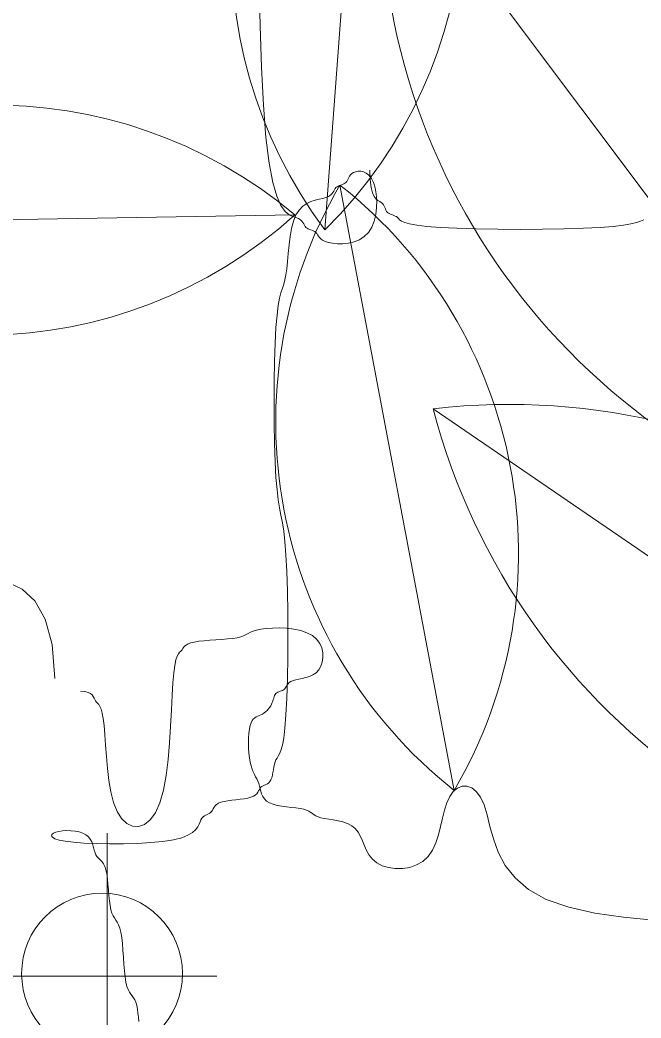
# Model space of a CAD drawing. Header units: millimetres. Extents: x 42 to 552, y 43 to 535.
# Drawn here: x 284.4347 to 284.5015, y 504.4041 to 504.5114 of the extents above; entities that cross this region are included whole.
import ezdxf

# ---------------------------------------------------------------- set-up
doc = ezdxf.new("R2010")
doc.units = ezdxf.units.MM
doc.header["$LTSCALE"] = 0.75
doc.header["$MEASUREMENT"] = 0
doc.layers.add('Gramado', color=9, linetype='Continuous', lineweight=0)

# ---------------------------------------------------------------- blocks, each defined once
blk = doc.blocks.new('arbusto8vista')
for p, q in [((-0.9025804314873938, 0.1255105887609318), (-0.8927822956310365, 0.2576933397124321)), ((-0.4730812241311924, 0.1787414757518064), (-0.4728500278470165, 0.1694306991952459)), ((-0.4728500278470165, 0.1694306991952459), (-0.4725431657886645, 0.1605105845920889)), ((-0.4725431657886645, 0.1605105845920889), (-0.4721354166434537, 0.1523717938957958)), ((-0.4721354166434537, 0.1523717938957958), (-0.4716015590987297, 0.145404989059756)), ((-0.4716015590987297, 0.145404989059756), (-0.4709268807986007, 0.1399021163677645)), ((-0.4709268807986007, 0.1399021163677645), (-0.4701387052143389, 0.1357602594249414)), ((-0.8928243975483667, 0.1362842940984308), (-0.8928953299080433, 0.1384150604098409)), ((-0.4531259163113361, 0.1376526287862276), (-0.4534001983543021, 0.1373900834612982)), ((-0.4527696652317559, 0.1378773675843803), (-0.4531259163113361, 0.1376526287862276)), ((-0.4523198851559869, 0.1380495973683651), (-0.4527696652317559, 0.1378773675843803)), ((-0.4517944411422263, 0.1381462144037755), (-0.4523198851559869, 0.1380495973683651)), ((-0.4512185545031286, 0.1381420146444299), (-0.4517944411422263, 0.1381462144037755)), ((-0.4506174465513766, 0.1380117940441181), (-0.4512185545031286, 0.1381420146444299)), ((-0.450016338599653, 0.1377303485566728), (-0.4506174465513766, 0.1380117940441181)), ((-0.4494404519605553, 0.1372724741358837), (-0.450016338599653, 0.1377303485566728)), ((-0.8926305157652337, 0.1346765052640961), (-0.8928243975483667, 0.1362842940984308)), ((-0.4701387052143389, 0.1357602594249414), (-0.4692748647740075, 0.1327777861667983)), ((-0.4551594324244093, 0.1352918225969404), (-0.4554599973410518, 0.1351889067104253)), ((-0.4548714786231471, 0.1354073415740658), (-0.4551594324244093, 0.1352918225969404)), ((-0.4546087470526459, 0.1355480655123813), (-0.4548714786231471, 0.1354073415740658)), ((-0.4543838488283143, 0.1357265962825096), (-0.4546087470526459, 0.1355480655123813)), ((-0.4542041405105977, 0.1359513350806481), (-0.4543838488283143, 0.1357265962825096)), ((-0.4540559604403995, 0.1362138804055917), (-0.4542041405105977, 0.1359513350806481)), ((-0.4539203924036883, 0.1365016300817103), (-0.4540559604403995, 0.1362138804055917)), ((-0.4537785201864608, 0.1368019819334449), (-0.4539203924036883, 0.1365016300817103)), ((-0.4536114275746854, 0.1371023337851653), (-0.4537785201864608, 0.1368019819334449)), ((-0.4534001983543021, 0.1373900834612982), (-0.4536114275746854, 0.1371023337851653)), ((-0.4489150079467947, 0.1366129667355835), (-0.4494404519605553, 0.1372724741358837)), ((-0.4484652278710257, 0.1357266223095621), (-0.4489150079467947, 0.1366129667355835)), ((-0.4481142312698125, 0.134602939197336), (-0.4484652278710257, 0.1357266223095621)), ((-0.8993519859491528, 0.1351889034570206), (-0.8747826933612544, 0.004940552307786561)), ((-0.8923420575025318, 0.1335097815954924), (-0.8926305157652337, 0.1346765052640961)), ((-0.8919873957041204, 0.1327022107812752), (-0.8923420575025318, 0.1335097815954924)), ((-0.4574399233290762, 0.1332755657486189), (-0.4577467798787893, 0.1329878300010279)), ((-0.4572087288811133, 0.1335759030617965), (-0.4574399233290762, 0.1332755657486189)), ((-0.4570279752222746, 0.133876240374974), (-0.4572087288811133, 0.1335759030617965)), ((-0.4568724410398772, 0.134163976122565), (-0.4570279752222746, 0.133876240374974)), ((-0.4567169050212954, 0.1344265087389687), (-0.4568724410398772, 0.134163976122565)), ((-0.4565361458537893, 0.1346512366586268), (-0.4567169050212954, 0.1344265087389687)), ((-0.4563112476294577, 0.1348297588886282), (-0.4565361458537893, 0.1346512366586268)), ((-0.4560485160589565, 0.1349704767268634), (-0.4563112476294577, 0.1348297588886282)), ((-0.4557605622576943, 0.1350859920439262), (-0.4560485160589565, 0.1349704767268634)), ((-0.4554599973410518, 0.1351889067104253), (-0.4557605622576943, 0.1350859920439262)), ((-0.4478767305756151, 0.1332902252811721), (-0.4481142312698125, 0.134602939197336)), ((-0.4477653364446894, 0.1318514908290638), (-0.4478767305756151, 0.1332902252811721)), ((-0.8915949033138872, 0.1321718805100716), (-0.8919873957041204, 0.1327022107812752)), ((-0.8911929532756631, 0.131836878470537), (-0.8915949033138872, 0.1321718805100716)), ((-0.8908099185333924, 0.1316152923513272), (-0.8911929532756631, 0.131836878470537)), ((-0.8904741720309062, 0.1314252098410691), (-0.8908099185333924, 0.1316152923513272)), ((-0.8902067307636514, 0.1312004710429306), (-0.8904741720309062, 0.1314252098410691)), ((-0.889999187933455, 0.1309379257180012), (-0.8902067307636514, 0.1312004710429306)), ((-0.4692748647740075, 0.1327777861667983), (-0.4683731919056129, 0.130753064528804)), ((-0.4628183043690228, 0.1312036265685634), (-0.4636821238459277, 0.1306102797259712)), ((-0.4619166533821613, 0.1316268446506257), (-0.4628183043690228, 0.1312036265685634)), ((-0.4610150023953281, 0.1319240409767133), (-0.4619166533821613, 0.1316268446506257)), ((-0.4601511829184233, 0.13213932255141), (-0.4610150023953281, 0.1319240409767133)), ((-0.4593630264614035, 0.1323167963792997), (-0.4601511829184233, 0.13213932255141)), ((-0.4586883645341686, 0.1325005694649519), (-0.4593630264614035, 0.1323167963792997)), ((-0.4581545198429353, 0.13272529738461), (-0.4586883645341686, 0.1325005694649519)), ((-0.4577467798787893, 0.1329878300010279), (-0.4581545198429353, 0.13272529738461)), ((-0.4477926595334054, 0.1303497461089904), (-0.4477653364446894, 0.1318514908290638)), ((-0.88983578079376, 0.1306501760418683), (-0.889999187933455, 0.1309379257180012)), ((-0.8897007465979243, 0.1303498241901337), (-0.88983578079376, 0.1306501760418683)), ((-0.8895783225993625, 0.1300494723384134), (-0.8897007465979243, 0.1303498241901337)), ((-0.889452746051461, 0.1297617226622805), (-0.8895783225993625, 0.1300494723384134)), ((-0.8893082542076627, 0.1294991773373511), (-0.889452746051461, 0.1297617226622805)), ((-0.889129084321354, 0.1292744385392126), (-0.8893082542076627, 0.1294991773373511)), ((-0.8889042024699165, 0.1290959077182521), (-0.889129084321354, 0.1292744385392126)), ((-0.8886414900266573, 0.1289551834240825), (-0.8889042024699165, 0.1290959077182521)), ((-0.8883535571888217, 0.1288396634811164), (-0.8886414900266573, 0.1289551834240825)), ((-0.4683731919056129, 0.130753064528804), (-0.4674715190372183, 0.1294844624464702)), ((-0.4674715190372183, 0.1294844624464702), (-0.4666076785968869, 0.12877034785528)), ((-0.4644702803029475, 0.1298026971182367), (-0.4651449422301539, 0.1287367717407903)), ((-0.4636821238459277, 0.1306102797259712), (-0.4644702803029475, 0.1298026971182367)), ((-0.4483138999950427, 0.1274092669368088), (-0.447971310498076, 0.1288480013889171)), ((-0.447971310498076, 0.1288480013889171), (-0.4477926595334054, 0.1303497461089904)), ((-0.9090368524931591, 0.1287367457137378), (-1.04156369834854, 0.1265190345081209)), ((-0.8880530141537406, 0.1287367457137378), (-0.8883535571888217, 0.1288396634811164)), ((-0.8877524711186311, 0.1286338279463592), (-0.8880530141537406, 0.1287367457137378)), ((-0.887464538280824, 0.1285183080033931), (-0.8877524711186311, 0.1286338279463592)), ((-0.8872018258375363, 0.1283775837092236), (-0.887464538280824, 0.1285183080033931)), ((-0.8869769439860988, 0.1281990528882773), (-0.8872018258375363, 0.1283775837092236)), ((-0.8867825362425208, 0.1279743140901246), (-0.8869769439860988, 0.1281990528882773)), ((-0.8865313793978373, 0.1277117687651952), (-0.8867825362425208, 0.1279743140901246)), ((-0.886116283561762, 0.1274240190890623), (-0.8865313793978373, 0.1277117687651952)), ((-0.8854300588441504, 0.1271236672373419), (-0.886116283561762, 0.1274240190890623)), ((-0.8843655153547161, 0.1268233153856073), (-0.8854300588441504, 0.1271236672373419)), ((-0.8828154632032863, 0.1265355657094887), (-0.8843655153547161, 0.1268233153856073)), ((-0.8367741661932087, 0.1268233153856073), (-0.8383841196890671, 0.1265355657094887)), ((-0.8355929727173077, 0.1271236672373419), (-0.8367741661932087, 0.1268233153856073)), ((-0.8347144331571315, 0.1274240190890623), (-0.8355929727173077, 0.1271236672373419)), ((-0.8340124414084187, 0.1277117687651952), (-0.8347144331571315, 0.1274240190890623)), ((-0.4666076785968869, 0.12877034785528), (-0.4658195030126251, 0.1284090886907165)), ((-0.4656787868449044, 0.1273883498304116), (-0.4660865262734717, 0.1258130905893324)), ((-0.4658195030126251, 0.1284090886907165), (-0.4651448247124961, 0.1281990528882773)), ((-0.4651449422301539, 0.1287367717407903), (-0.4656787868449044, 0.1273883498304116)), ((-0.4651448247124961, 0.1281990528882773), (-0.4646109671677721, 0.1279743140901246)), ((-0.4646109671677721, 0.1279743140901246), (-0.4642032180225613, 0.1277117687651952)), ((-0.4642032180225613, 0.1277117687651952), (-0.4638963559641809, 0.1274240190890623)), ((-0.4638963559641809, 0.1274240190890623), (-0.4636651596800334, 0.1271236672373419)), ((-0.4636651596800334, 0.1271236672373419), (-0.4634844078574076, 0.1268233153856073)), ((-0.4634844078574076, 0.1268233153856073), (-0.4633288791836492, 0.1265355657094887)), ((-0.4488330386806467, 0.1260965530206448), (-0.4483138999950427, 0.1274092669368088)), ((-0.8806727124995746, 0.126273020384545), (-0.8828154632032863, 0.1265355657094887)), ((-0.8778300733533797, 0.1260482815864066), (-0.8806727124995746, 0.126273020384545)), ((-0.8742318491200365, 0.1258718511280534), (-0.8778300733533797, 0.1260482815864066)), ((-0.8700283161371658, 0.1257458293720788), (-0.8742318491200365, 0.1258718511280534)), ((-0.8654212439879245, 0.1256702163184968), (-0.8700283161371658, 0.1257458293720788)), ((-0.8606124022555264, 0.1256450119673076), (-0.8654212439879245, 0.1256702163184968)), ((-0.8558035605230998, 0.1256702163184968), (-0.8606124022555264, 0.1256450119673076)), ((-0.851196488373887, 0.1257458293720788), (-0.8558035605230998, 0.1256702163184968)), ((-0.8469929553910163, 0.1258718511280534), (-0.851196488373887, 0.1257458293720788)), ((-0.843394731157673, 0.1260482815864066), (-0.8469929553910163, 0.1258718511280534)), ((-0.8405489393091443, 0.126273020384545), (-0.843394731157673, 0.1260482815864066)), ((-0.8383841196890671, 0.1265355657094887), (-0.8405489393091443, 0.126273020384545)), ((-0.4660865262734717, 0.1258130905893324), (-0.466393381369528, 0.1240866064610913)), ((-0.4633288791836492, 0.1265355657094887), (-0.4631733523461037, 0.126273020384545)), ((-0.4631733523461037, 0.126273020384545), (-0.4629926060321168, 0.1260482815864066)), ((-0.4629926060321168, 0.1260482815864066), (-0.4627677241806794, 0.125869750765446)), ((-0.4627677241806794, 0.125869750765446), (-0.4625050117374201, 0.1257290264712907)), ((-0.4625050117374201, 0.1257290264712907), (-0.4622170788995845, 0.1256135065283104)), ((-0.4622170788995845, 0.1256135065283104), (-0.4619165358645034, 0.1255105887609318)), ((-0.4619165358645034, 0.1255105887609318), (-0.4616159928293939, 0.1254076709935674)), ((-0.4616159928293939, 0.1254076709935674), (-0.4613280599915868, 0.1252921510505871)), ((-0.4613280599915868, 0.1252921510505871), (-0.4610653475482991, 0.1251514267564318)), ((-0.4610653475482991, 0.1251514267564318), (-0.4608404656968617, 0.1249728959354712)), ((-0.4608404656968617, 0.1249728959354712), (-0.4606586685331138, 0.1247481571373328)), ((-0.4606586685331138, 0.1247481571373328), (-0.4604957857471561, 0.1244856118123892)), ((-0.4504408973627676, 0.1240865254823973), (-0.4495413372112012, 0.1249728699084187)), ((-0.4495413372112012, 0.1249728699084187), (-0.4488330386806467, 0.1260965530206448)), ((-0.466393381369528, 0.1240866064610913), (-0.4666245729866318, 0.1222845098892833)), ((-0.4604957857471561, 0.1244856118123892), (-0.4603202909277115, 0.1241978621362705)), ((-0.4603202909277115, 0.1241978621362705), (-0.4601006576634745, 0.1238975102845359)), ((-0.4601006576634745, 0.1238975102845359), (-0.4598053595431679, 0.1235971584328155)), ((-0.4598053595431679, 0.1235971584328155), (-0.4594028701554578, 0.1233094087566826)), ((-0.4594028701554578, 0.1233094087566826), (-0.458861663089067, 0.1230468634317532)), ((-0.458861663089067, 0.1230468634317532), (-0.4581502119326899, 0.1228221246336005)), ((-0.4581502119326899, 0.1228221246336005), (-0.4572506517811235, 0.1226498948496157)), ((-0.4572506517811235, 0.1226498948496157), (-0.4561997637536024, 0.1225532778142053)), ((-0.4561997637536024, 0.1225532778142053), (-0.4550479904754354, 0.122557477573551)), ((-0.4550479904754354, 0.122557477573551), (-0.4538457745719313, 0.1226876981738627)), ((-0.4538457745719313, 0.1226876981738627), (-0.4526435586684556, 0.1229691436613081)), ((-0.4526435586684556, 0.1229691436613081), (-0.4514917853902887, 0.1234270180820971)), ((-0.4514917853902887, 0.1234270180820971), (-0.4504408973627676, 0.1240865254823973)), ((-0.4668053219784269, 0.1204824133174753), (-0.4669608491985286, 0.1187559291892484)), ((-0.4666245729866318, 0.1222845098892833), (-0.4668053219784269, 0.1204824133174753)), ((-0.4669608491985286, 0.1187559291892484), (-0.4671163755004955, 0.117180669948155)), ((-0.4671163755004955, 0.117180669948155), (-0.4672971217379711, 0.1158322480377905)), ((-0.4677847160326962, 0.1138411209670522), (-0.4680726488705034, 0.1129684287962647)), ((-0.4675220035894085, 0.1147516202746459), (-0.4677847160326962, 0.1138411209670522)), ((-0.4672971217379711, 0.1158322480377905), (-0.4675220035894085, 0.1147516202746459)), ((-0.4683731919056129, 0.1120012224435243), (-0.468673734940694, 0.1108071805901005)), ((-0.4680726488705034, 0.1129684287962647), (-0.4683731919056129, 0.1120012224435243)), ((-0.468673734940694, 0.1108071805901005), (-0.4689616677785295, 0.1092539819172345)), ((-0.4689616677785295, 0.1092539819172345), (-0.4692243802217888, 0.1072093051061955)), ((-0.4692243802217888, 0.1072093051061955), (-0.4694492620732262, 0.1045408288382248)), ((-0.4694492620732262, 0.1045408288382248), (-0.4696258048351183, 0.101169790380041)), ((-0.4696258048351183, 0.101169790380041), (-0.4697519068078861, 0.09723166134010341)), ((-0.4697519068078861, 0.09723166134010341), (-0.4698275679915298, 0.09291547191232041)), ((-0.4698275679915298, 0.09291547191232041), (-0.4698527883861061, 0.08841025229062893)), ((-0.4698527883861061, 0.08841025229062893), (-0.4698275679915298, 0.08390503266893745)), ((-0.4698275679915298, 0.08390503266893745), (-0.4697519068078861, 0.07958884324115445)), ((-0.4697519068078861, 0.07958884324115445), (-0.4696258048351183, 0.07565071420121683)), ((-0.4696258048351183, 0.07565071420121683), (-0.4694492620732262, 0.07227967574301886)), ((-0.4694492620732262, 0.07227967574301886), (-0.4692243802217888, 0.06960069786539691)), ((-0.4692243802217888, 0.06960069786539691), (-0.4689616677785295, 0.06748250978672843)), ((-0.4689616677785295, 0.06748250978672843), (-0.468673734940694, 0.06572978053030454)), ((-0.468673734940694, 0.06572978053030454), (-0.4683731919056129, 0.06414717911941636)), ((-0.4683731919056129, 0.06414717911941636), (-0.4680726488705034, 0.06253937457735503)), ((-0.4680726488705034, 0.06253937457735503), (-0.4677847160326962, 0.06071103592739746)), ((-0.4677847160326962, 0.06071103592739746), (-0.4675220035894085, 0.05846683219284898)), ((-0.4675220035894085, 0.05846683219284898), (-0.4672971217379711, 0.05561143239700073)), ((-0.4672971217379711, 0.05561143239700073), (-0.4671205789761075, 0.05201566601915886)), ((-0.4671205789761075, 0.05201566601915886), (-0.4669944770033396, 0.04781500436280339)), ((-0.4669944770033396, 0.04781500436280339), (-0.4669188158196675, 0.04321107918742939)), ((-0.4669188158196675, 0.04321107918742939), (-0.4668935954251197, 0.03840552225256033)), ((-0.4668935954251197, 0.03840552225256033), (-0.4669188158196675, 0.03359996531769127)), ((-0.4669188158196675, 0.03359996531769127), (-0.4669944770033396, 0.02899604014231727)), ((-0.4669944770033396, 0.02899604014231727), (-0.4671205789761075, 0.02479537848596181)), ((-0.4671205789761075, 0.02479537848596181), (-0.4672971217379711, 0.02119961210811994)), ((-0.4672971217379711, 0.02119961210811994), (-0.4675220035894085, 0.01835786451665911)), ((-0.4675220035894085, 0.01835786451665911), (-0.4677847160326962, 0.01620922621286525)), ((-0.4677847160326962, 0.01620922621286525), (-0.4680726488705034, 0.01464027944641089)), ((-0.4683731919056129, 0.01353760646694013), (-0.468673734940694, 0.0127877895241113)), ((-0.4680726488705034, 0.01464027944641089), (-0.4683731919056129, 0.01353760646694013)), ((-0.4696279066111799, 0.01107183069422035), (-0.4697687210163224, 0.01054675275287309)), ((-0.4694492620732262, 0.01152129741201691), (-0.4696279066111799, 0.01107183069422035)), ((-0.4692243802217888, 0.01189305274699848), (-0.4694492620732262, 0.01152129741201691)), ((-0.4689616677785295, 0.01227741086756851), (-0.4692243802217888, 0.01189305274699848)), ((-0.468673734940694, 0.0127877895241113), (-0.4689616677785295, 0.01227741086756851)), ((-0.4700902899984101, 0.00876988899933906), (-0.4702058904357784, 0.008194403575629394)), ((-0.4699873020536245, 0.009370578164251242), (-0.4700902899984101, 0.00876988899933906)), ((-0.4698843159450234, 0.009971267329149214), (-0.4699873020536245, 0.009370578164251242)), ((-0.4697687210163224, 0.01054675275287309), (-0.4698843159450234, 0.009971267329149214)), ((-0.4710130012082629, 0.006589765183520058), (-0.4713009550095251, 0.006378683368183147)), ((-0.4707502696377617, 0.006863856046834371), (-0.4710130012082629, 0.006589765183520058)), ((-0.4705253714134301, 0.007219858916485578), (-0.4707502696377617, 0.006863856046834371)), ((-0.4703467140219857, 0.007669325634282131), (-0.4705253714134301, 0.007219858916485578)), ((-0.4702058904357784, 0.008194403575629394), (-0.4703467140219857, 0.007669325634282131)), ((-0.4733502514662291, 0.004531420816192622), (-0.473581445914192, 0.004231068964472229)), ((-0.4731694978073904, 0.004831772667927225), (-0.4733502514662291, 0.004531420816192622)), ((-0.473013963624993, 0.00511952234404589), (-0.4731694978073904, 0.004831772667927225)), ((-0.4728584276063827, 0.005382067668989521), (-0.473013963624993, 0.00511952234404589)), ((-0.4726776684389051, 0.005606806467127967), (-0.4728584276063827, 0.005382067668989521)), ((-0.4724527702145735, 0.005786387418552863), (-0.4726776684389051, 0.005606806467127967)), ((-0.4721900386440723, 0.005934462625972969), (-0.4724527702145735, 0.005786387418552863)), ((-0.4719020848428102, 0.006069935047790409), (-0.4721900386440723, 0.005934462625972969)), ((-0.4716015199261676, 0.006211707642393094), (-0.4719020848428102, 0.006069935047790409)), ((-0.4713009550095251, 0.006378683368183147), (-0.4716015199261676, 0.006211707642393094)), ((-0.4818203094299918, 0.002155910716183485), (-0.4822280488585875, 0.001893365391254065)), ((-0.4812864648152697, 0.002380649514321931), (-0.4818203094299918, 0.002155910716183485)), ((-0.4806118028880633, 0.002559180335282463), (-0.4812864648152697, 0.002380649514321931)), ((-0.479823646431015, 0.002699904629452021), (-0.4806118028880633, 0.002559180335282463)), ((-0.4789598269541102, 0.002815424572418124), (-0.479823646431015, 0.002699904629452021)), ((-0.4780581759672771, 0.002918342339796709), (-0.4789598269541102, 0.002815424572418124)), ((-0.4771565249804439, 0.003021260107175294), (-0.4780581759672771, 0.002918342339796709)), ((-0.4762927055035391, 0.003136780050141397), (-0.4771565249804439, 0.003021260107175294)), ((-0.4755045490464909, 0.003277504344310955), (-0.4762927055035391, 0.003136780050141397)), ((-0.4748298871192844, 0.003456035165257276), (-0.4755045490464909, 0.003277504344310955)), ((-0.4742960424280511, 0.003680773963409933), (-0.4748298871192844, 0.003456035165257276)), ((-0.4738883024639051, 0.003943319288339353), (-0.4742960424280511, 0.003680773963409933)), ((-0.473581445914192, 0.004231068964472229), (-0.4738883024639051, 0.003943319288339353)), ((-0.4836635261745243, 5.029726104055499e-05), (-0.4839262386177836, -9.77779463795514e-05)), ((-0.4834386443230869, 0.0002298782124654508), (-0.4836635261745243, 5.029726104055499e-05)), ((-0.4832578980856113, 0.0004546170106038971), (-0.4834386443230869, 0.0002298782124654508)), ((-0.4831023717836445, 0.0007171623355475276), (-0.4832578980856113, 0.0004546170106038971)), ((-0.4829468445635428, 0.001004912011666192), (-0.4831023717836445, 0.0007171623355475276)), ((-0.4827660955717477, 0.001305263863400796), (-0.4829468445635428, 0.001004912011666192)), ((-0.4825349039546438, 0.001605615715121189), (-0.4827660955717477, 0.001305263863400796)), ((-0.4822280488585875, 0.001893365391254065), (-0.4825349039546438, 0.001605615715121189)), ((-0.4857788870737636, -0.001832640954688713), (-0.4859859066212948, -0.002357718896035976)), ((-0.485590784658342, -0.00138317423689216), (-0.4857788870737636, -0.001832640954688713)), ((-0.4853659028069046, -0.001027171367240953), (-0.485590784658342, -0.00138317423689216)), ((-0.4851031903636454, -0.0007530805039266397), (-0.4853659028069046, -0.001027171367240953)), ((-0.4848152575258098, -0.0005419986885897288), (-0.4851031903636454, -0.0007530805039266397)), ((-0.4845147144907287, -0.0003750229628138868), (-0.4848152575258098, -0.0005419986885897288)), ((-0.4842141714556192, -0.0002332503682112019), (-0.4845147144907287, -0.0003750229628138868)), ((-0.4839262386177836, -9.77779463795514e-05), (-0.4842141714556192, -0.0002332503682112019)), ((-0.5173200054495624, -0.004296366283881525), (-0.5167977204883698, -0.004071638364223418)), ((-0.5167977204883698, -0.004071638364223418), (-0.5161230585611634, -0.003896266627293699)), ((-0.5161230585611634, -0.003896266627293699), (-0.5153349021041151, -0.003777602240518263)), ((-0.5153349021041151, -0.003777602240518263), (-0.5144710826272103, -0.003721946291676659)), ((-0.5144710826272103, -0.003721946291676659), (-0.5135694316403772, -0.003735599868591066)), ((-0.5135694316403772, -0.003735599868591066), (-0.5126677806535156, -0.003824864059055244)), ((-0.5126677806535156, -0.003824864059055244), (-0.5118039611766108, -0.003996039950862951)), ((-0.5118039611766108, -0.003996039950862951), (-0.511015804719591, -0.004255428631807945)), ((-0.511015804719591, -0.004255428631807945), (-0.5103411427923845, -0.004609331189683985)), ((-0.487414047269084, -0.004134582649555796), (-0.4883903145575061, -0.004710068073279672)), ((-0.4867341287977354, -0.003533893484657824), (-0.487414047269084, -0.004134582649555796)), ((-0.4862812012222264, -0.002933204319759852), (-0.4867341287977354, -0.003533893484657824)), ((-0.4859859066212948, -0.002357718896035976), (-0.4862812012222264, -0.002933204319759852)), ((-0.5177340489821631, -0.004846634647876158), (-0.5176468273033663, -0.004558898900285158)), ((-0.5175375334183343, -0.005146971961053737), (-0.5177340489821631, -0.004846634647876158)), ((-0.5176468273033663, -0.004558898900285158), (-0.5173200054495624, -0.004296366283881525)), ((-0.5170131435442045, -0.005447309274231316), (-0.5175375334183343, -0.005146971961053737)), ((-0.5161167422922119, -0.005735045021822316), (-0.5170131435442045, -0.005447309274231316)), ((-0.5148041925946814, -0.005997577638240159), (-0.5161167422922119, -0.005735045021822316)), ((-0.5130313573839942, -0.006222305557898267), (-0.5148041925946814, -0.005997577638240159)), ((-0.5107824733780149, -0.006397677294827986), (-0.5130313573839942, -0.006222305557898267)), ((-0.5081552724364258, -0.006516341681603421), (-0.5107824733780149, -0.006397677294827986)), ((-0.5103411427923845, -0.004609331189683985), (-0.509807298177634, -0.005058797907480539)), ((-0.509807298177634, -0.005058797907480539), (-0.5093995587490667, -0.005583875848827802)), ((-0.5093995587490667, -0.005583875848827802), (-0.5090927036530104, -0.006159361272551678)), ((-0.5090927036530104, -0.006159361272551678), (-0.5088615120359066, -0.00676005043746386)), ((-0.4963854122181033, -0.006297903971258734), (-0.4992648244500799, -0.00646907986306644)), ((-0.4937582112765142, -0.00603851529031374), (-0.4963854122181033, -0.006297903971258734)), ((-0.4915093272705349, -0.005684612732423489), (-0.4937582112765142, -0.00603851529031374)), ((-0.4897322885842357, -0.005235146014626935), (-0.4915093272705349, -0.005684612732423489)), ((-0.4883903145575061, -0.004710068073279672), (-0.4897322885842357, -0.005235146014626935)), ((-0.5088615120359066, -0.00676005043746386), (-0.5086807630441115, -0.007360739602361832)), ((-0.5086807630441115, -0.007360739602361832), (-0.5085252358240098, -0.007936225026085708)), ((-0.5085252358240098, -0.007936225026085708), (-0.508369709522043, -0.008461302967432971)), ((-0.508369709522043, -0.008461302967432971), (-0.5081889632845673, -0.008910769685229525)), ((-0.5052758602044491, -0.006571997630430815), (-0.5081552724364258, -0.006516341681603421)), ((-0.5022703423272503, -0.006558344053516407), (-0.5052758602044491, -0.006571997630430815)), ((-0.4992648244500799, -0.00646907986306644), (-0.5022703423272503, -0.006558344053516407)), ((-0.5081889632845673, -0.008910769685229525), (-0.5079640814331299, -0.009269923047938278)), ((-0.5079640814331299, -0.009269923047938278), (-0.5077013689898422, -0.00956606736269805)), ((-0.5077013689898422, -0.00956606736269805), (-0.507413436152035, -0.009837008546284665)), ((-0.507413436152035, -0.009837008546284665), (-0.5071128931169255, -0.01012055251547395)), ((-0.5071128931169255, -0.01012055251547395), (-0.5068123500818444, -0.01045450518705593)), ((-0.5068123500818444, -0.01045450518705593), (-0.5065244172440089, -0.01087667247780644)), ((-0.5065244172440089, -0.01087667247780644), (-0.5062617048007496, -0.01142486030450129)), ((-0.5062617048007496, -0.01142486030450129), (-0.5060368229493122, -0.01213687458393053)), ((-0.5060368229493122, -0.01213687458393053), (-0.5058581784113869, -0.01303581889800398)), ((-0.5058581784113869, -0.01303581889800398), (-0.505717364006216, -0.01408598748922429)), ((-0.505717364006216, -0.01408598748922429), (-0.505601769077515, -0.01523697226519971)), ((-0.505601769077515, -0.01523697226519971), (-0.5054987829689139, -0.01643836513356689)), ((-0.5054987829689139, -0.01643836513356689), (-0.5053957950241283, -0.01763975800191986)), ((-0.5053957950241283, -0.01763975800191986), (-0.50528019458676, -0.01879074277789528)), ((-0.50528019458676, -0.01879074277789528), (-0.5051393710005527, -0.01984091136911559)), ((-0.5051393710005527, -0.01984091136911559), (-0.5049607136091083, -0.02073985568318903)), ((-0.5049607136091083, -0.02073985568318903), (-0.5047358153847767, -0.02145502050652226)), ((-0.5047358153847767, -0.02145502050652226), (-0.5044730838142755, -0.02202526214051659)), ((-0.5044730838142755, -0.02202526214051659), (-0.5041851300130133, -0.02250728976534333)), ((-0.5041851300130133, -0.02250728976534333), (-0.5038845650963708, -0.02295781256120222)), ((-0.5038845650963708, -0.02295781256120222), (-0.5035840001797283, -0.02343353970823614)), ((-0.5035840001797283, -0.02343353970823614), (-0.5032960463784661, -0.02399118038664483)), ((-0.5032960463784661, -0.02399118038664483), (-0.5030333148079649, -0.0246874437766138)), ((-0.5030333148079649, -0.0246874437766138), (-0.5028084165836333, -0.02557903905830017)), ((-0.5028084165836333, -0.02557903905830017), (-0.5026297591922173, -0.02670272217052627)), ((-0.5026297591922173, -0.02670272217052627), (-0.5024889356059816, -0.028015436086676)), ((-0.5024889356059816, -0.028015436086676), (-0.5023733351686417, -0.0294541705387843)), ((-0.5023733351686417, -0.0294541705387843), (-0.5022703472238277, -0.03095591525887187)), ((-0.5022703472238277, -0.03095591525887187), (-0.5021673611152551, -0.03245765997894523)), ((-0.5021673611152551, -0.03245765997894523), (-0.5020517661865256, -0.03389639443105352)), ((-0.5020517661865256, -0.03389639443105352), (-0.5019109517813831, -0.03520910834720326)), ((-0.5019109517813831, -0.03520910834720326), (-0.5017323072434579, -0.03633279145942936)), ((-0.5017323072434579, -0.03633279145942936), (-0.5015074253920204, -0.03722333655981913)), ((-0.5015074253920204, -0.03722333655981913), (-0.5012447129487327, -0.03791224868068355)), ((-0.5012447129487327, -0.03791224868068355), (-0.5009567801109256, -0.03844993591440016)), ((-0.5009567801109256, -0.03844993591440016), (-0.5006562370758161, -0.03888680635336073)), ((-0.5006562370758161, -0.03888680635336073), (-0.500355694040735, -0.03927326808991438)), ((-0.500355694040735, -0.03927326808991438), (-0.5000677612028994, -0.0396597292164671)), ((-0.5000677612028994, -0.0396597292164671), (-0.4998050487596402, -0.04009659782539643)), ((-0.4998050487596402, -0.04009659782539643), (-0.4995801669082027, -0.04063428200906571)), ((-0.4995801669082027, -0.04063428200906571), (-0.499401522370249, -0.04130848752501493)), ((-0.499401522370249, -0.04130848752501493), (-0.4992607079651066, -0.04209611079129161)), ((-0.4992607079651066, -0.04209611079129161), (-0.4991451130364055, -0.04295934589114836)), ((-0.4991451130364055, -0.04295934589114836), (-0.4990421269278045, -0.04386038690776672)), ((-0.4990421269278045, -0.04386038690776672), (-0.4989391389830189, -0.0447614279243993))]:
    blk.add_line(p, q)
for centre, start, end in [((-0.8216557909710218, 0.1859665172255092), 134.7592252412499, 216.7621042314078), ((-0.97370693614738, 0.1972374112478406), 314.7592252412522, 36.76210423141007), ((-0.9740247476909758, 0.05140440961190507), 49.95726161018555, 131.960140600343), ((-0.8121543468213304, 0.08419587981890686), 149.6809803051496, 231.6838592953082), ((-0.9619803324890199, 0.0559335759458861), 329.6809803051482, 51.68385929530594), ((-0.9765758031506095, 0.203851370609982), 229.9572616101837, 311.9601406003419), ((-0.6205543748945388, -0.08730209404862421), 341.308631008278, 63.3115099984355)]:
    blk.add_arc(centre, 0.1010134482592243, start, end)
blk = doc.blocks.new('arbusto7vista')
for p, q in [((-0.6185525790797612, 0.6391682694651308), (-0.5072094046101085, 0.4907212000931196)), ((-0.6076497003231225, 0.5175646934127229), (-0.4545351143242442, 0.412732644589326)), ((-0.6960774038842317, 0.4787501081360546), (-0.6991087253450701, 0.4801856676439087)), ((-0.6933382579858858, 0.4762115194034919), (-0.6960774038842317, 0.4787501081360546)), ((-0.691110419321916, 0.4723265862478172), (-0.6933382579858858, 0.4762115194034919)), ((-0.689613019564149, 0.466851993470641), (-0.691110419321916, 0.4723265862478172)), ((-0.643583056315066, 0.4703052003422954), (-0.6447409317902668, 0.4701565130416867)), ((-0.6422303980496622, 0.4703944120719825), (-0.643583056315066, 0.4703052003422954)), ((-0.6407478845907519, 0.4704079271768506), (-0.6422303980496622, 0.4703944120719825)), ((-0.6392004435351168, 0.4703295246030166), (-0.6407478845907519, 0.4704079271768506)), ((-0.6376530024794818, 0.4701429832965971), (-0.6392004435351168, 0.4703295246030166)), ((-0.6507846366928902, 0.4681577938499828), (-0.6519118614776858, 0.4680370413007751)), ((-0.6498197322771091, 0.4683109869819475), (-0.6507846366928902, 0.4681577938499828)), ((-0.6490523176895238, 0.4685038300370081), (-0.6498197322771091, 0.4683109869819475)), ((-0.6484418130674214, 0.4687291139798475), (-0.6490523176895238, 0.4685038300370081)), ((-0.6479287012175803, 0.4689760251812061), (-0.6484418130674214, 0.4687291139798475)), ((-0.6474534649468069, 0.46923375001181), (-0.6479287012175803, 0.4689760251812061)), ((-0.6469565870619078, 0.4694914748424281), (-0.6474534649468069, 0.46923375001181)), ((-0.6463785503696329, 0.4697383860437725), (-0.6469565870619078, 0.4694914748424281)), ((-0.6456598376768454, 0.4699636699866119), (-0.6463785503696329, 0.4697383860437725)), ((-0.6447409317902668, 0.4701565130416867), (-0.6456598376768454, 0.4699636699866119)), ((-0.6361704890205999, 0.4698320822036663), (-0.6376530024794818, 0.4701429832965971)), ((-0.6348178307551677, 0.4693806002703695), (-0.6361704890205999, 0.4698320822036663)), ((-0.6336599552799953, 0.4687723164427808), (-0.6348178307551677, 0.4693806002703695)), ((-0.6327482636473576, 0.4680009224655066), (-0.6336599552799953, 0.4687723164427808)), ((-0.6890651903844685, 0.4595444258735739), (-0.689613019564149, 0.466851993470641)), ((-0.6613535001005459, 0.4662076434718898), (-0.6615212339334562, 0.4659607183420036)), ((-0.6611316603960802, 0.4664653828410508), (-0.6613535001005459, 0.4662076434718898)), ((-0.660823250562629, 0.4667231222102117), (-0.6611316603960802, 0.4664653828410508)), ((-0.660395806342791, 0.4669700473400979), (-0.660823250562629, 0.4667231222102117)), ((-0.6598168634790795, 0.4671953439914631), (-0.660395806342791, 0.4669700473400979)), ((-0.6590539577141215, 0.4673881979250183), (-0.6598168634790795, 0.4671953439914631)), ((-0.6580890532983403, 0.4675413995971098), (-0.6590539577141215, 0.4673881979250183)), ((-0.6569618285135448, 0.467662158246398), (-0.6580890532983403, 0.4675413995971098)), ((-0.6557263901494252, 0.46776128780715), (-0.6569618285135448, 0.467662158246398)), ((-0.6544368449956153, 0.4678496022136187), (-0.6557263901494252, 0.46776128780715)), ((-0.6531472998418053, 0.4679379154000856), (-0.6544368449956153, 0.4678496022136187)), ((-0.6519118614776858, 0.4680370413007751), (-0.6531472998418053, 0.4679379154000856)), ((-0.6320800507320143, 0.4670997612771117), (-0.6327482636473576, 0.4680009224655066)), ((-0.6316390848643323, 0.4661120886146222), (-0.6320800507320143, 0.4670997612771117)), ((-0.6314091343746213, 0.4650811602150924), (-0.6316390848643323, 0.4661120886146222)), ((-0.6627476948960123, 0.4643313924796502), (-0.6630056126793988, 0.4635284538194782)), ((-0.6624897771126257, 0.4648531682390455), (-0.6627476948960123, 0.4643313924796502)), ((-0.6622426810544368, 0.4651748860621012), (-0.6624897771126257, 0.4648531682390455)), ((-0.6620172284465866, 0.4653776509132967), (-0.6622426810544368, 0.4651748860621012)), ((-0.6618242410142727, 0.4655425677570832), (-0.6620172284465866, 0.4653776509132967)), ((-0.6616673261522124, 0.4657354216906384), (-0.6618242410142727, 0.4655425677570832)), ((-0.6615212339334562, 0.4659607183420036), (-0.6616673261522124, 0.4657354216906384)), ((-0.6315173528505227, 0.4630625591530872), (-0.6313739675932482, 0.4640502318155626)), ((-0.6313739675932482, 0.4640502318155626), (-0.6314091343746213, 0.4650811602150924)), ((-0.6632527087375877, 0.4623632472940642), (-0.6634781613454379, 0.4607546679389145)), ((-0.6630056126793988, 0.4635284538194782), (-0.6632527087375877, 0.4623632472940642)), ((-0.6322748528024817, 0.4613900039874181), (-0.6318230584768116, 0.4621613979646781)), ((-0.6318230584768116, 0.4621613979646781), (-0.6315173528505227, 0.4630625591530872)), ((-0.6634781613454379, 0.4607546679389145), (-0.6636711487777518, 0.4586216107896064)), ((-0.6358188675712029, 0.4595291093104947), (-0.6350451361026046, 0.4597174504484371)), ((-0.6350451361026046, 0.4597174504484371), (-0.6342714046340063, 0.4599706758019408)), ((-0.6342714046340063, 0.4599706758019408), (-0.6335301374228379, 0.460315820054177)), ((-0.6335301374228379, 0.460315820054177), (-0.6328537987265292, 0.4607799178882885)), ((-0.6328537987265292, 0.4607799178882885), (-0.6322748528024817, 0.4613900039874181)), ((-0.6636711487777518, 0.4586216107896064), (-0.6638280635633009, 0.4559217209906592)), ((-0.6396622488211108, 0.4572375182988964), (-0.6395071504334453, 0.4574303613539712)), ((-0.6395071504334453, 0.4574303613539712), (-0.6393736927417706, 0.4576556452967964)), ((-0.6393736927417706, 0.4576556452967964), (-0.6392402332139113, 0.4579025564981549)), ((-0.6392402332139113, 0.4579025564981549), (-0.6390851293175785, 0.4581602813287589)), ((-0.6390851293175785, 0.4581602813287589), (-0.6388867385205401, 0.458418006159377)), ((-0.6388867385205401, 0.458418006159377), (-0.6386234182905639, 0.4586649173607213)), ((-0.6386234182905639, 0.4586649173607213), (-0.6382735260953609, 0.4588902013035607)), ((-0.6382735260953609, 0.4588902013035607), (-0.6378154194027275, 0.4590830443586356)), ((-0.6378154194027275, 0.4590830443586356), (-0.63723647347868, 0.459238940948751)), ((-0.63723647347868, 0.459238940948751), (-0.6365601347823713, 0.459378617704985)), ((-0.6365601347823713, 0.459378617704985), (-0.6358188675712029, 0.4595291093104947)), ((-0.682609364541463, 0.4567153066880962), (-0.6835247021293185, 0.456776136783958)), ((-0.6819158723197063, 0.4565490377593875), (-0.682609364541463, 0.4567153066880962)), ((-0.6814063494259699, 0.4563016620361964), (-0.6819158723197063, 0.4565490377593875)), ((-0.6810429198221186, 0.4559975115568591), (-0.6814063494259699, 0.4563016620361964)), ((-0.6807877074700457, 0.455660918359726), (-0.6810429198221186, 0.4559975115568591)), ((-0.6806028363316159, 0.4553162144831475), (-0.6807877074700457, 0.455660918359726)), ((-0.680450430368694, 0.4549877319654598), (-0.6806028363316159, 0.4553162144831475)), ((-0.6638280635633009, 0.4559217209906592), (-0.6639741552465068, 0.4527676441227442)), ((-0.6420590671507114, 0.4550215264631703), (-0.6419706925592834, 0.4553342382152579)), ((-0.6419706925592834, 0.4553342382152579), (-0.64188231980404, 0.4556253214888102)), ((-0.64188231980404, 0.4556253214888102), (-0.6417831276189077, 0.4558893691642112)), ((-0.6417831276189077, 0.4558893691642112), (-0.6416622947377277, 0.4561209741218022)), ((-0.6416622947377277, 0.4561209741218022), (-0.6415089998943984, 0.4563147292419671)), ((-0.6415089998943984, 0.4563147292419671), (-0.6413160288349786, 0.4564679309140587)), ((-0.6413160288349786, 0.4564679309140587), (-0.641090595354342, 0.4565886895633469)), ((-0.641090595354342, 0.4565886895633469), (-0.6408435202595797, 0.4566878191240988)), ((-0.6408435202595797, 0.4566878191240988), (-0.6405856243577546, 0.4567761335305818)), ((-0.6405856243577546, 0.4567761335305818), (-0.6403277284559294, 0.4568644467170344)), ((-0.6403277284559294, 0.4568644467170344), (-0.6400806533611672, 0.4569635726177239)), ((-0.6400806533611672, 0.4569635726177239), (-0.6398552198805305, 0.4570843251669316)), ((-0.6398552198805305, 0.4570843251669316), (-0.6396622488211108, 0.4572375182988964)), ((-0.6802926135432017, 0.4546998028450275), (-0.680450430368694, 0.4549877319654598)), ((-0.6800996261108878, 0.4544623403778303), (-0.6802926135432017, 0.4546998028450275)), ((-0.6798741735030376, 0.4542275826904643), (-0.6800996261108878, 0.4544623403778303)), ((-0.6796270774448203, 0.4539333491271833), (-0.6798741735030376, 0.4542275826904643)), ((-0.6793691596614622, 0.4535174590322129), (-0.6796270774448203, 0.4539333491271833)), ((-0.6791112418780756, 0.4529177317498068), (-0.6793691596614622, 0.4535174590322129)), ((-0.6431222975178628, 0.4529938566009264), (-0.6428580685151246, 0.4533227897119048)), ((-0.6428580685151246, 0.4533227897119048), (-0.6426263037698163, 0.4536625370621579)), ((-0.6426263037698163, 0.4536625370621579), (-0.6424324146035758, 0.4540076915320412)), ((-0.6424324146035758, 0.4540076915320412), (-0.6422791069067557, 0.4543528460019246)), ((-0.6422791069067557, 0.4543528460019246), (-0.642158264844511, 0.4546925933521777)), ((-0.642158264844511, 0.4546925933521777), (-0.6420590671507114, 0.4550215264631703)), ((-0.6788641458198867, 0.4520719866242047), (-0.6791112418780756, 0.4529177317498068)), ((-0.6786386932120365, 0.4509180429996604), (-0.6788641458198867, 0.4520719866242047)), ((-0.6639741552465068, 0.4527676441227442), (-0.6641418876257319, 0.4493107758755031)), ((-0.6463596596330774, 0.4508129977242845), (-0.646068396745278, 0.4510662249586517)), ((-0.646068396745278, 0.4510662249586517), (-0.6457554904071401, 0.4512545691974594)), ((-0.6457554904071401, 0.4512545691974594), (-0.6454263505631275, 0.4514050654288724)), ((-0.6454263505631275, 0.4514050654288724), (-0.6450863871577042, 0.4515447486410409)), ((-0.6450863871577042, 0.4515447486410409), (-0.644741010135391, 0.4517006538221153)), ((-0.644741010135391, 0.4517006538221153), (-0.6443956296701856, 0.4518944089422803)), ((-0.6443956296701856, 0.4518944089422803), (-0.6440556568541638, 0.4521260138998855)), ((-0.6440556568541638, 0.4521260138998855), (-0.6437265030090202, 0.4523900615752723)), ((-0.6437265030090202, 0.4523900615752723), (-0.6434135794563645, 0.4526811448488388)), ((-0.6434135794563645, 0.4526811448488388), (-0.6431222975178628, 0.4529938566009264)), ((-0.6784457057796942, 0.4493937202203995), (-0.6786386932120365, 0.4509180429996604)), ((-0.6782887909941735, 0.4474652243987265), (-0.6784457057796942, 0.4493937202203995)), ((-0.6641418876257319, 0.4493107758755031), (-0.664363724499367, 0.445702511938606)), ((-0.6472009794485132, 0.4486213730532427), (-0.6470494881495199, 0.4493936681662944)), ((-0.6470494881495199, 0.4493936681662944), (-0.6468556152796907, 0.4500037543162563)), ((-0.6468556152796907, 0.4500037543162563), (-0.6466238691260457, 0.4504678525061934)), ((-0.6466238691260457, 0.4504678525061934), (-0.6463596596330774, 0.4508129977242845)), ((-0.6781426993109676, 0.4452123087192064), (-0.6782887909941735, 0.4474652243987265)), ((-0.6473957539757578, 0.4456448392492405), (-0.6473741123616321, 0.4467091096723124)), ((-0.6473741123616321, 0.4467091096723124), (-0.6473091875191983, 0.4477139039144475)), ((-0.6473091875191983, 0.4477139039144475), (-0.6472009794485132, 0.4486213730532427)), ((-0.6779749669317425, 0.4427431131344548), (-0.6781426993109676, 0.4452123087192064)), ((-0.664363724499367, 0.445702511938606), (-0.6646721296657745, 0.4420942480017089)), ((-0.6473741123616321, 0.4445589415676636), (-0.6473957539757578, 0.4456448392492405)), ((-0.6473091875191983, 0.4434892655499851), (-0.6473741123616321, 0.4445589415676636)), ((-0.6777531300581074, 0.4401657775970875), (-0.6779749669317425, 0.4427431131344548)), ((-0.6472009794485132, 0.4424736601186225), (-0.6473091875191983, 0.4434892655499851)), ((-0.6470494881495199, 0.4415499741959934), (-0.6472009794485132, 0.4424736601186225)), ((-0.6646721296657745, 0.4420942480017089), (-0.6650995669233168, 0.4386373797544678)), ((-0.6468565170901286, 0.440746143804347), (-0.6470494881495199, 0.4415499741959934)), ((-0.646631083609492, 0.4400504533653304), (-0.6468565170901286, 0.440746143804347)), ((-0.6774447248916999, 0.4375884420597203), (-0.6777531300581074, 0.4401657775970875)), ((-0.6650995669233168, 0.4386373797544678), (-0.6656785000703849, 0.4354833028865528)), ((-0.6463840085147297, 0.4394412744003944), (-0.646631083609492, 0.4400504533653304)), ((-0.6461261126129045, 0.4388969784310177), (-0.6463840085147297, 0.4394412744003944)), ((-0.6458682167110794, 0.438395936978651), (-0.6461261126129045, 0.4388969784310177)), ((-0.6456211416163171, 0.4379165215648015), (-0.6458682167110794, 0.438395936978651)), ((-0.6770172876341576, 0.4351192464749545), (-0.6774447248916999, 0.4375884420597203)), ((-0.6453957081356805, 0.4374371037108915), (-0.6456211416163171, 0.4379165215648015)), ((-0.6452027370762607, 0.4369360549384282), (-0.6453957081356805, 0.4374371037108915)), ((-0.6450467368781574, 0.4363980551259488), (-0.6452027370762607, 0.4369360549384282)), ((-0.6449069665134743, 0.4358330175802649), (-0.6450467368781574, 0.4363980551259488)), ((-0.6024368779077918, 0.4359556245059366), (-0.6033386500847371, 0.4352238789267631)), ((-0.6014485356018611, 0.4363413223587571), (-0.6024368779077918, 0.4359556245059366)), ((-0.6004169082314377, 0.4363593443116685), (-0.6014485356018611, 0.4363413223587571)), ((-0.5993852808610143, 0.4359880621911714), (-0.6004169082314377, 0.4363593443116685)), ((-0.5983969385550836, 0.4352058478237097), (-0.5993852808610143, 0.4359880621911714)), ((-0.6764383544870896, 0.4328663307954486), (-0.6770172876341576, 0.4351192464749545)), ((-0.6656785000703849, 0.4354833028865528), (-0.666441392905341, 0.4327834130876198)), ((-0.644756372587409, 0.4352571639652894), (-0.6449069665134743, 0.4358330175802649)), ((-0.6445679017051305, 0.4346867159449204), (-0.644756372587409, 0.4352571639652894)), ((-0.6443145004717792, 0.4341378951830706), (-0.6445679017051305, 0.4346867159449204)), ((-0.6439691154925242, 0.4336269233436383), (-0.6443145004717792, 0.4341378951830706)), ((-0.6041105670682043, 0.4341677137947215), (-0.6047255756928678, 0.4328177688952479)), ((-0.6033386500847371, 0.4352238789267631), (-0.6041105670682043, 0.4341677137947215)), ((-0.5974951663781383, 0.4339910730357701), (-0.5983969385550836, 0.4352058478237097)), ((-0.596723249394671, 0.4323221096538248), (-0.5974951663781383, 0.4339910730357701)), ((-0.6756754616521334, 0.4309378349737756), (-0.6764383544870896, 0.4328663307954486)), ((-0.666441392905341, 0.4327834130876198), (-0.667406280948228, 0.4306602687876193)), ((-0.643504693372563, 0.4331700220905219), (-0.6439691154925242, 0.4336269233436383)), ((-0.6428941807170077, 0.4327834130876198), (-0.643504693372563, 0.4331700220905219)), ((-0.6421222473606463, 0.4324779108792001), (-0.6428941807170077, 0.4327834130876198)), ((-0.6412204560564589, 0.432242701531024), (-0.6421222473606463, 0.4324779108792001)), ((-0.6402320927871017, 0.4320615639891798), (-0.6412204560564589, 0.432242701531024)), ((-0.6392004435351168, 0.4319182771997703), (-0.6402320927871017, 0.4320615639891798)), ((-0.6381687942831604, 0.4317966201089121), (-0.6392004435351168, 0.4319182771997703)), ((-0.6371804310137748, 0.431680371662722), (-0.6381687942831604, 0.4317966201089121)), ((-0.6362786397096158, 0.4315533108072742), (-0.6371804310137748, 0.431680371662722)), ((-0.6047255756928678, 0.4328177688952479), (-0.6052215503901834, 0.4312407304612975)), ((-0.5960911069073518, 0.4302007598985966), (-0.596723249394671, 0.4323221096538248)), ((-0.6747105736092465, 0.4294274802818876), (-0.6756754616521334, 0.4309378349737756)), ((-0.667406280948228, 0.4306602687876193), (-0.6685334866057815, 0.4291210793777509)), ((-0.6355067063532545, 0.4313992164887139), (-0.6362786397096158, 0.4315533108072742)), ((-0.6348934883429251, 0.4312063734336391), (-0.6355067063532545, 0.4313992164887139)), ((-0.6344101287394608, 0.4309810894907997), (-0.6348934883429251, 0.4312063734336391)), ((-0.6340133420192728, 0.4307341782894412), (-0.6344101287394608, 0.4309810894907997)), ((-0.6336598426588864, 0.4304764534588372), (-0.6340133420192728, 0.4307341782894412)), ((-0.6333063451346845, 0.4302187286282333), (-0.6336598426588864, 0.4304764534588372)), ((-0.6329095639231639, 0.4299718174268747), (-0.6333063451346845, 0.4302187286282333)), ((-0.6324262135007643, 0.4297465334840354), (-0.6329095639231639, 0.4299718174268747)), ((-0.6318130083439257, 0.4295536904289747), (-0.6324262135007643, 0.4297465334840354)), ((-0.6310410913604585, 0.4293977938388593), (-0.6318130083439257, 0.4295536904289747)), ((-0.6056525974907743, 0.429512296337677), (-0.6060728233252348, 0.4277081643692213)), ((-0.6052215503901834, 0.4312407304612975), (-0.6056525974907743, 0.429512296337677)), ((-0.5954751951715878, 0.4277225475677255), (-0.5960911069073518, 0.4302007598985966)), ((-0.6735833679516929, 0.4283713132689968), (-0.6747105736092465, 0.4294274802818876)), ((-0.6723479505509999, 0.4277909618036091), (-0.6735833679516929, 0.4283713132689968)), ((-0.671058427278723, 0.4277080537542588), (-0.6723479505509999, 0.4277909618036091)), ((-0.6697689040064745, 0.428144216989466), (-0.671058427278723, 0.4277080537542588)), ((-0.6685334866057815, 0.4291210793777509), (-0.6697689040064745, 0.428144216989466)), ((-0.6301393191835132, 0.4292581170826111), (-0.6310410913604585, 0.4293977938388593)), ((-0.6291509768775825, 0.4291076254771014), (-0.6301393191835132, 0.4292581170826111)), ((-0.6281193495071591, 0.4289192843391731), (-0.6291509768775825, 0.4291076254771014)), ((-0.6270877221367357, 0.4286660589856552), (-0.6281193495071591, 0.4289192843391731)), ((-0.626099379830805, 0.4283209147334333), (-0.6270877221367357, 0.4286660589856552)), ((-0.6251976076538597, 0.4278568168993218), (-0.626099379830805, 0.4283209147334333)), ((-0.6244256906703924, 0.4272467308001922), (-0.6251976076538597, 0.4278568168993218)), ((-0.6060728233252348, 0.4277081643692213), (-0.6065363342241596, 0.4259040324007799)), ((-0.5947186046809634, 0.4250064268530735), (-0.5954751951715878, 0.4277225475677255)), ((-0.6778202105397497, 0.36438721796263), (-0.6778202105397781, 0.4262649011967454)), ((-0.623810682045729, 0.4264753368229179), (-0.6244256906703924, 0.4272467308001922)), ((-0.6233147073484133, 0.425574175634523), (-0.623810682045729, 0.4264753368229179)), ((-0.6228836602478225, 0.4245865029720335), (-0.6233147073484133, 0.425574175634523)), ((-0.6065363342241596, 0.4259040324007799), (-0.6070972365182286, 0.4241755982771593)), ((-0.6224634344133619, 0.4235555745725037), (-0.6228836602478225, 0.4245865029720335)), ((-0.6219999235144087, 0.4225246461729739), (-0.6224634344133619, 0.4235555745725037)), ((-0.6070972365182286, 0.4241755982771593), (-0.6078096365380077, 0.4225985598431947)), ((-0.5936644259290347, 0.4221713519465595), (-0.5947186046809634, 0.4250064268530735)), ((-0.6214390212203682, 0.4215369735104986), (-0.6219999235144087, 0.4225246461729739)), ((-0.6207266212005607, 0.4206358123220895), (-0.6214390212203682, 0.4215369735104986)), ((-0.6087276406141484, 0.4212486149437353), (-0.6098855160893493, 0.4201861416071324)), ((-0.6078096365380077, 0.4225985598431947), (-0.6087276406141484, 0.4212486149437353)), ((-0.5921557494094145, 0.4193362770400313), (-0.5936644259290347, 0.4221713519465595)), ((-0.6198086171244483, 0.4198644183448295), (-0.6207266212005607, 0.4206358123220895)), ((-0.6186507416492475, 0.4192615415352066), (-0.6198086171244483, 0.4198644183448295)), ((-0.6172980833838153, 0.418847908727642), (-0.6186507416492475, 0.4192615415352066)), ((-0.6158155699249335, 0.4186397409760474), (-0.6172980833838153, 0.418847908727642)), ((-0.6127206878136633, 0.4189046848563152), (-0.6142681288692984, 0.418653259334306)), ((-0.611238174354753, 0.4194102385959582), (-0.6127206878136633, 0.4189046848563152)), ((-0.6098855160893493, 0.4201861416071324), (-0.611238174354753, 0.4194102385959582)), ((-0.5900356656156305, 0.4166201563253793), (-0.5921557494094145, 0.4193362770400313)), ((-0.6142681288692984, 0.418653259334306), (-0.6158155699249335, 0.4186397409760474)), ((-0.5871472650412954, 0.4141419439945082), (-0.5900356656156305, 0.4166201563253793)), ((-0.5833336381799938, 0.4120205942392801), (-0.5871472650412954, 0.4141419439945082)), ((-0.5785091161010882, 0.410344421567828), (-0.5833336381799938, 0.4120205942392801)), ((-0.5728729921771105, 0.4090791817533415), (-0.5785091161010882, 0.410344421567828)), ((-0.566695800356456, 0.4081599908852525), (-0.5728729921771105, 0.4090791817533415)), ((-0.5602480745874345, 0.4075219650529789), (-0.566695800356456, 0.4081599908852525)), ((-0.6542360939335197, 0.3954972574656068), (-0.7166765590667978, 0.3954972574657489))]:
    blk.add_line(p, q)
blk.add_circle((-0.6789078124382684, 0.3960346434917739), 0.01730244734295469)
for centre, start, end in [((-0.4775009148923459, 0.6289843203673229), 175.870402746447, 257.8732817366043), ((-0.6482610687975239, 0.500905149190956), 355.8704027464452, 77.87328173660251), ((-0.5913870863194006, 0.3770840464358827), 14.60052126253937, 96.60340025269669), ((-0.4707977283279661, 0.5532132915661947), 194.600521262541, 276.6034002526983)]:
    blk.add_arc(centre, 0.141418827562914, start, end)

msp = doc.modelspace()

# ---------------------------------------------------------------- block references
at = {"layer": 'Gramado', "xscale": 0.5, "yscale": 0.5, "zscale": 0.5}
for name, p in [('arbusto8vista', (284.6969927154992, 504.4260773757332)), ('arbusto8vista', (284.9188298108784, 504.4260773757332)), ('arbusto7vista', (284.7830141843067, 504.2108161244648))]:
    msp.add_blockref(name, p, dxfattribs=at)

doc.saveas('drawing.dxf')
